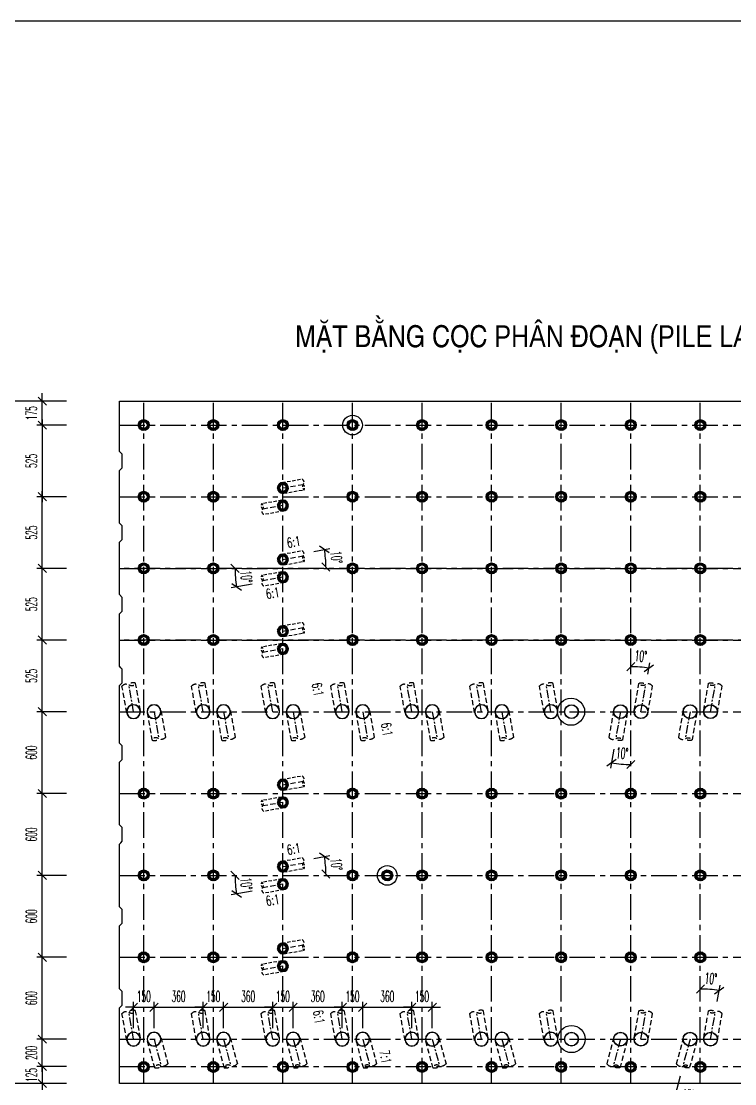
# Model space of a CAD drawing. Extents: x -687 to 941179, y -259 to 135874.
# Drawn here: x 860716 to 865947, y 112259 to 120046 of the extents above; entities that cross this region are included whole.
import ezdxf
from ezdxf.enums import TextEntityAlignment as Align

# ---------------------------------------------------------------- set-up
doc = ezdxf.new("R2010")
doc.units = 0
doc.header["$MEASUREMENT"] = 0
doc.header["$PDMODE"] = 3
doc.linetypes.add('CENTER', pattern=[2, 1.25, -0.25, 0.25, -0.25])
doc.linetypes.add('HIDDEN', pattern=[0.375, 0.25, -0.125])
doc.layers.get('0').update_dxf_attribs({"color": 6, "linetype": 'CONTINUOUS'})
doc.layers.get('DEFPOINTS').update_dxf_attribs({"linetype": 'CONTINUOUS'})
for name, color, linetype in [('Coc', 6, 'CONTINUOUS'), ('Hatch', 8, 'CONTINUOUS'), ('Khung', 1, 'CONTINUOUS'), ('Kich thuoc', 2, 'CONTINUOUS'), ('Net vang', 2, 'CONTINUOUS'), ('Text', 4, 'CONTINUOUS'), ('Tim', 8, 'CENTER')]:
    doc.layers.add(name, color=color, linetype=linetype)
doc.styles.add('Hung', font='Vharialn.ttf')
doc.styles.add('Kichthuoc', font='romans.shx', dxfattribs={"width": 0.5})
doc.styles.get("Standard").update_dxf_attribs({"font": 'vnsimpleh.shx', "width": 0.65})
doc.dimstyles.new('Dim 400', dxfattribs={"dimscale": 400, "dimtxt": 0.2, "dimasz": 0.15, "dimexe": 0.1, "dimexo": 0.2, "dimgap": 0.1, "dimtad": 1, "dimdec": 0, "dimlfac": -1, "dimzin": 0, "dimdsep": 46, "dimtxsty": 'Kichthuoc', "dimblk": 'OBLIQUE', "dimcen": 0.1, "dimdle": 0.1, "dimclrd": 2, "dimclre": 2, "dimclrt": 4, "dimadec": 0, "dimazin": 0, "dimtfac": 1, "dimtdec": 0, "dimtix": 1, "dimtmove": 2, "dimatfit": 3, "dimfxl": 1, "dimtolj": 1, "dimtzin": 0, "dimarcsym": 0})

# ---------------------------------------------------------------- blocks, each defined once
blk = doc.blocks.new('Coc ong D800')
at = {"layer": 'Hatch'}
h = blk.add_hatch(dxfattribs=at)
h.set_pattern_fill('ANSI31', color=256, scale=50, style=0)
h.set_pattern_definition([(45, (-821332.725, -122845.077), (-4.419417382, 4.419417382), [])])
h.paths.add_polyline_path([(-40, 0, 1), (40, 0, 1)])
h.paths.add_polyline_path([(25, 0, -1), (-25, 0, -1)], flags=16)
at = {"layer": 'Coc'}
blk.add_circle((0, 0), 40, dxfattribs=at)
at = {"layer": 'Net vang'}
blk.add_circle((0, 0), 25, dxfattribs=at)
blk = doc.blocks.new('_Oblique')
at = {"color": 0, "linetype": 'ByBlock', "lineweight": -2}
blk.add_line((-0.5, -0.5), (0.5, 0.5), dxfattribs=at)
blk = doc.blocks.new('*D312')
at = {"layer": 'DEFPOINTS', "color": 0}
for p in [(860870.7, 112586.1), (861129.1, 112586.1), (861129.1, 112386.1)]:
    blk.add_point(p, dxfattribs=at)
at = {"layer": 'Kich thuoc', "color": 2, "lineweight": -2}
for p, q in [((860870.7, 112346.1), (860870.7, 112626.1)), ((861049.1, 112586.1), (860830.7, 112586.1)), ((861049.1, 112386.1), (860830.7, 112386.1))]:
    blk.add_line(p, q, dxfattribs=at)
at = {"layer": 'Kich thuoc', "color": 2, "lineweight": -2, "xscale": 60, "yscale": 60, "zscale": 60}
for p, rotation in [((860870.7, 112586.1), 90), ((860870.7, 112386.1), 270)]:
    blk.add_blockref('_Oblique', p, dxfattribs=dict(at, rotation=rotation))
at = {"layer": 'Kich thuoc', "color": 4, "insert": (860790.7, 112486.1), "char_height": 80, "attachment_point": 5, "rotation": 90, "style": 'Kichthuoc'}
blk.add_mtext('\\A1;200', dxfattribs=at)
blk = doc.blocks.new('*D313')
at = {"layer": 'DEFPOINTS', "color": 0}
for p in [(860870.7, 113186.1), (861129.1, 113186.1), (861129.1, 112586.1)]:
    blk.add_point(p, dxfattribs=at)
at = {"layer": 'Kich thuoc', "color": 2, "lineweight": -2}
for p, q in [((860870.7, 112546.1), (860870.7, 113226.1)), ((861049.1, 113186.1), (860830.7, 113186.1)), ((861049.1, 112586.1), (860830.7, 112586.1))]:
    blk.add_line(p, q, dxfattribs=at)
at = {"layer": 'Kich thuoc', "color": 2, "lineweight": -2, "xscale": 60, "yscale": 60, "zscale": 60}
for p, rotation in [((860870.7, 113186.1), 90), ((860870.7, 112586.1), 270)]:
    blk.add_blockref('_Oblique', p, dxfattribs=dict(at, rotation=rotation))
at = {"layer": 'Kich thuoc', "color": 4, "insert": (860790.7, 112886.1), "char_height": 80, "attachment_point": 5, "rotation": 90, "style": 'Kichthuoc'}
blk.add_mtext('\\A1;600', dxfattribs=at)
blk = doc.blocks.new('*D314')
at = {"layer": 'DEFPOINTS', "color": 0}
for p in [(860870.7, 113786.1), (861129.1, 113786.1), (861129.1, 113186.1)]:
    blk.add_point(p, dxfattribs=at)
at = {"layer": 'Kich thuoc', "color": 2, "lineweight": -2}
for p, q in [((861049.1, 113786.1), (860830.7, 113786.1)), ((860870.7, 113146.1), (860870.7, 113826.1)), ((861049.1, 113186.1), (860830.7, 113186.1))]:
    blk.add_line(p, q, dxfattribs=at)
at = {"layer": 'Kich thuoc', "color": 2, "lineweight": -2, "xscale": 60, "yscale": 60, "zscale": 60}
for p, rotation in [((860870.7, 113786.1), 90), ((860870.7, 113186.1), 270)]:
    blk.add_blockref('_Oblique', p, dxfattribs=dict(at, rotation=rotation))
at = {"layer": 'Kich thuoc', "color": 4, "insert": (860790.7, 113486.1), "char_height": 80, "attachment_point": 5, "rotation": 90, "style": 'Kichthuoc'}
blk.add_mtext('\\A1;600', dxfattribs=at)
blk = doc.blocks.new('*D315')
at = {"layer": 'DEFPOINTS', "color": 0}
for p in [(860870.7, 114386.1), (861129.1, 114386.1), (861129.1, 113786.1)]:
    blk.add_point(p, dxfattribs=at)
at = {"layer": 'Kich thuoc', "color": 2, "lineweight": -2}
for p, q in [((861049.1, 114386.1), (860830.7, 114386.1)), ((860870.7, 113746.1), (860870.7, 114426.1)), ((861049.1, 113786.1), (860830.7, 113786.1))]:
    blk.add_line(p, q, dxfattribs=at)
at = {"layer": 'Kich thuoc', "color": 2, "lineweight": -2, "xscale": 60, "yscale": 60, "zscale": 60}
for p, rotation in [((860870.7, 114386.1), 90), ((860870.7, 113786.1), 270)]:
    blk.add_blockref('_Oblique', p, dxfattribs=dict(at, rotation=rotation))
at = {"layer": 'Kich thuoc', "color": 4, "insert": (860790.7, 114086.1), "char_height": 80, "attachment_point": 5, "rotation": 90, "style": 'Kichthuoc'}
blk.add_mtext('\\A1;600', dxfattribs=at)
blk = doc.blocks.new('*D316')
at = {"layer": 'DEFPOINTS', "color": 0}
for p in [(860870.7, 114986.1), (861129.1, 114986.1), (861129.1, 114386.1)]:
    blk.add_point(p, dxfattribs=at)
at = {"layer": 'Kich thuoc', "color": 2, "lineweight": -2}
for p, q in [((860870.7, 114346.1), (860870.7, 115026.1)), ((861049.1, 114986.1), (860830.7, 114986.1)), ((861049.1, 114386.1), (860830.7, 114386.1))]:
    blk.add_line(p, q, dxfattribs=at)
at = {"layer": 'Kich thuoc', "color": 2, "lineweight": -2, "xscale": 60, "yscale": 60, "zscale": 60}
for p, rotation in [((860870.7, 114986.1), 90), ((860870.7, 114386.1), 270)]:
    blk.add_blockref('_Oblique', p, dxfattribs=dict(at, rotation=rotation))
at = {"layer": 'Kich thuoc', "color": 4, "insert": (860790.7, 114686.1), "char_height": 80, "attachment_point": 5, "rotation": 90, "style": 'Kichthuoc'}
blk.add_mtext('\\A1;600', dxfattribs=at)
blk = doc.blocks.new('*D317')
at = {"layer": 'DEFPOINTS', "color": 0}
for p in [(860870.7, 115511.1), (861129.1, 115511.1), (861129.1, 114986.1)]:
    blk.add_point(p, dxfattribs=at)
at = {"layer": 'Kich thuoc', "color": 2, "lineweight": -2}
for p, q in [((860870.7, 114946.1), (860870.7, 115551.1)), ((861049.1, 115511.1), (860830.7, 115511.1)), ((861049.1, 114986.1), (860830.7, 114986.1))]:
    blk.add_line(p, q, dxfattribs=at)
at = {"layer": 'Kich thuoc', "color": 2, "lineweight": -2, "xscale": 60, "yscale": 60, "zscale": 60}
for p, rotation in [((860870.7, 115511.1), 90), ((860870.7, 114986.1), 270)]:
    blk.add_blockref('_Oblique', p, dxfattribs=dict(at, rotation=rotation))
at = {"layer": 'Kich thuoc', "color": 4, "insert": (860790.7, 115248.6), "char_height": 80, "attachment_point": 5, "rotation": 90, "style": 'Kichthuoc'}
blk.add_mtext('\\A1;525', dxfattribs=at)
blk = doc.blocks.new('*D318')
at = {"layer": 'DEFPOINTS', "color": 0}
for p in [(860870.7, 116036.1), (861129.1, 116036.1), (861129.1, 115511.1)]:
    blk.add_point(p, dxfattribs=at)
at = {"layer": 'Kich thuoc', "color": 2, "lineweight": -2}
for p, q in [((861049.1, 116036.1), (860830.7, 116036.1)), ((860870.7, 115471.1), (860870.7, 116076.1)), ((861049.1, 115511.1), (860830.7, 115511.1))]:
    blk.add_line(p, q, dxfattribs=at)
at = {"layer": 'Kich thuoc', "color": 2, "lineweight": -2, "xscale": 60, "yscale": 60, "zscale": 60}
for p, rotation in [((860870.7, 116036.1), 90), ((860870.7, 115511.1), 270)]:
    blk.add_blockref('_Oblique', p, dxfattribs=dict(at, rotation=rotation))
at = {"layer": 'Kich thuoc', "color": 4, "insert": (860790.7, 115773.6), "char_height": 80, "attachment_point": 5, "rotation": 90, "style": 'Kichthuoc'}
blk.add_mtext('\\A1;525', dxfattribs=at)
blk = doc.blocks.new('*D319')
at = {"layer": 'DEFPOINTS', "color": 0}
for p in [(860870.7, 116561.1), (861129.1, 116561.1), (861129.1, 116036.1)]:
    blk.add_point(p, dxfattribs=at)
at = {"layer": 'Kich thuoc', "color": 2, "lineweight": -2}
for p, q in [((860870.7, 115996.1), (860870.7, 116601.1)), ((861049.1, 116561.1), (860830.7, 116561.1)), ((861049.1, 116036.1), (860830.7, 116036.1))]:
    blk.add_line(p, q, dxfattribs=at)
at = {"layer": 'Kich thuoc', "color": 2, "lineweight": -2, "xscale": 60, "yscale": 60, "zscale": 60}
for p, rotation in [((860870.7, 116561.1), 90), ((860870.7, 116036.1), 270)]:
    blk.add_blockref('_Oblique', p, dxfattribs=dict(at, rotation=rotation))
at = {"layer": 'Kich thuoc', "color": 4, "insert": (860790.7, 116298.6), "char_height": 80, "attachment_point": 5, "rotation": 90, "style": 'Kichthuoc'}
blk.add_mtext('\\A1;525', dxfattribs=at)
blk = doc.blocks.new('*D320')
at = {"layer": 'DEFPOINTS', "color": 0}
for p in [(860870.7, 117261.1), (861129.1, 117261.1), (861129.1, 117086.1)]:
    blk.add_point(p, dxfattribs=at)
at = {"layer": 'Kich thuoc', "color": 2, "lineweight": -2}
for p, q in [((860870.7, 117261.1), (860870.7, 117321.1)), ((861049.1, 117261.1), (860830.7, 117261.1)), ((860870.7, 117086.1), (860870.7, 117261.1)), ((861049.1, 117086.1), (860830.7, 117086.1)), ((860870.7, 117086.1), (860870.7, 117026.1))]:
    blk.add_line(p, q, dxfattribs=at)
at = {"layer": 'Kich thuoc', "color": 2, "lineweight": -2, "xscale": 60, "yscale": 60, "zscale": 60}
for p, rotation in [((860870.7, 117261.1), 270), ((860870.7, 117086.1), 90)]:
    blk.add_blockref('_Oblique', p, dxfattribs=dict(at, rotation=rotation))
at = {"layer": 'Kich thuoc', "color": 4, "insert": (860790.7, 117173.6), "char_height": 80, "attachment_point": 5, "rotation": 90, "style": 'Kichthuoc'}
blk.add_mtext('\\A1;175', dxfattribs=at)
blk = doc.blocks.new('*D321')
at = {"layer": 'DEFPOINTS', "color": 0}
for p in [(860620.7, 117261.1), (861129.1, 117261.1), (861129.1, 112261.1)]:
    blk.add_point(p, dxfattribs=at)
at = {"layer": 'Kich thuoc', "color": 2, "lineweight": -2}
for p, q in [((860620.7, 112221.1), (860620.7, 117301.1)), ((861049.1, 117261.1), (860580.7, 117261.1)), ((861049.1, 112261.1), (860580.7, 112261.1))]:
    blk.add_line(p, q, dxfattribs=at)
at = {"layer": 'Kich thuoc', "color": 2, "lineweight": -2, "xscale": 60, "yscale": 60, "zscale": 60}
for p, rotation in [((860620.7, 117261.1), 90), ((860620.7, 112261.1), 270)]:
    blk.add_blockref('_Oblique', p, dxfattribs=dict(at, rotation=rotation))
at = {"layer": 'Kich thuoc', "color": 4, "insert": (860540.7, 114761.1), "char_height": 80, "attachment_point": 5, "rotation": 90, "style": 'Kichthuoc'}
blk.add_mtext('\\A1;5000', dxfattribs=at)
blk = doc.blocks.new('*D322')
at = {"layer": 'DEFPOINTS', "color": 0}
for p in [(861129.1, 117086.1), (860870.7, 116561.1), (861129.1, 116561.1)]:
    blk.add_point(p, dxfattribs=at)
at = {"layer": 'Kich thuoc', "color": 2, "lineweight": -2}
for p, q in [((860870.7, 117126.1), (860870.7, 116521.1)), ((861049.1, 117086.1), (860830.7, 117086.1)), ((861049.1, 116561.1), (860830.7, 116561.1))]:
    blk.add_line(p, q, dxfattribs=at)
at = {"layer": 'Kich thuoc', "color": 2, "lineweight": -2, "xscale": 60, "yscale": 60, "zscale": 60}
for p, rotation in [((860870.7, 117086.1), 90), ((860870.7, 116561.1), 270)]:
    blk.add_blockref('_Oblique', p, dxfattribs=dict(at, rotation=rotation))
at = {"layer": 'Kich thuoc', "color": 4, "insert": (860790.7, 116823.6), "char_height": 80, "attachment_point": 5, "rotation": 90, "style": 'Kichthuoc'}
blk.add_mtext('\\A1;525', dxfattribs=at)
blk = doc.blocks.new('*D323')
at = {"layer": 'DEFPOINTS', "color": 0}
for p in [(861129.1, 112386.1), (860870.7, 112261.1), (861129.1, 112261.1)]:
    blk.add_point(p, dxfattribs=at)
at = {"layer": 'Kich thuoc', "color": 2, "lineweight": -2}
for p, q in [((860870.7, 112386.1), (860870.7, 112446.1)), ((861049.1, 112386.1), (860830.7, 112386.1)), ((860870.7, 112386.1), (860870.7, 112261.1)), ((861049.1, 112261.1), (860830.7, 112261.1)), ((860870.7, 112261.1), (860870.7, 112201.1))]:
    blk.add_line(p, q, dxfattribs=at)
at = {"layer": 'Kich thuoc', "color": 2, "lineweight": -2, "xscale": 60, "yscale": 60, "zscale": 60}
for p, rotation in [((860870.7, 112386.1), 270), ((860870.7, 112261.1), 90)]:
    blk.add_blockref('_Oblique', p, dxfattribs=dict(at, rotation=rotation))
at = {"layer": 'Kich thuoc', "color": 4, "insert": (860790.7, 112323.6), "char_height": 80, "attachment_point": 5, "rotation": 90, "style": 'Kichthuoc'}
blk.add_mtext('\\A1;125', dxfattribs=at)
blk = doc.blocks.new('Coc thep D1000 xien')
at = {"layer": 'Coc', "color": 181, "linetype": 'HIDDEN', "ltscale": 150}
for p, q in [((-50, 8.8), (-84.8, -188.1)), ((50, -8.8), (15.3, -205.8))]:
    blk.add_line(p, q, dxfattribs=at)
at = {"layer": 'Coc'}
blk.add_circle((0, 0), 50.8, dxfattribs=at)
at = {"layer": 'Coc', "color": 7}
blk.add_circle((0, 0), 49.2, dxfattribs=at)
at = {"layer": 'Coc', "color": 181, "linetype": 'HIDDEN', "ltscale": 150}
blk.add_open_spline([(-84.8, -188.1), (-77.3, -194.7), (-62.4, -207.7), (-33.2, -197.3), (-10.4, -185.6), (29.2, -208.2), (-15.5, -216), (-27.9, -203.4), (-34.2, -197)], degree=3, knots=[0, 0, 0, 0, 27.628937, 55.257873, 82.88681, 109.579338, 136.271866, 163.900803, 163.900803, 163.900803, 163.900803], dxfattribs=at)
at = {"layer": 'Tim', "ltscale": 50}
blk.add_line((0, 0), (-34.7, -197), dxfattribs=at)
blk = doc.blocks.new('*D363')
at = {"layer": 'DEFPOINTS', "color": 0}
for p in [(861689.6, 112819.5), (861539.6, 112586.1), (861689.6, 112586.1)]:
    blk.add_point(p, dxfattribs=at)
at = {"layer": 'Kich thuoc', "color": 2, "lineweight": -2}
for p, q in [((861539.6, 112666.1), (861539.6, 112859.5)), ((861689.6, 112666.1), (861689.6, 112859.5)), ((861539.6, 112819.5), (861479.6, 112819.5)), ((861539.6, 112819.5), (861689.6, 112819.5)), ((861689.6, 112819.5), (861749.6, 112819.5))]:
    blk.add_line(p, q, dxfattribs=at)
at = {"layer": 'Kich thuoc', "color": 2, "lineweight": -2, "xscale": 60, "yscale": 60, "zscale": 60}
blk.add_blockref('_Oblique', (861539.6, 112819.5), dxfattribs=at)
at = {"layer": 'Kich thuoc', "color": 2, "lineweight": -2, "xscale": 60, "yscale": 60, "zscale": 60, "rotation": 180}
blk.add_blockref('_Oblique', (861689.6, 112819.5), dxfattribs=at)
at = {"layer": 'Kich thuoc', "color": 4, "insert": (861614.6, 112899.5), "char_height": 80, "attachment_point": 5, "style": 'Kichthuoc'}
blk.add_mtext('\\A1;150', dxfattribs=at)
blk = doc.blocks.new('*D364')
at = {"layer": 'DEFPOINTS', "color": 0}
for p in [(862049.6, 112819.5), (861689.6, 112586.1), (862049.6, 112586.1)]:
    blk.add_point(p, dxfattribs=at)
at = {"layer": 'Kich thuoc', "color": 2, "lineweight": -2}
for p, q in [((861689.6, 112666.1), (861689.6, 112859.5)), ((862049.6, 112666.1), (862049.6, 112859.5)), ((861649.6, 112819.5), (862089.6, 112819.5))]:
    blk.add_line(p, q, dxfattribs=at)
at = {"layer": 'Kich thuoc', "color": 2, "lineweight": -2, "xscale": 60, "yscale": 60, "zscale": 60, "rotation": 180}
blk.add_blockref('_Oblique', (861689.6, 112819.5), dxfattribs=at)
at = {"layer": 'Kich thuoc', "color": 2, "lineweight": -2, "xscale": 60, "yscale": 60, "zscale": 60}
blk.add_blockref('_Oblique', (862049.6, 112819.5), dxfattribs=at)
at = {"layer": 'Kich thuoc', "color": 4, "insert": (861869.6, 112899.5), "char_height": 80, "attachment_point": 5, "style": 'Kichthuoc'}
blk.add_mtext('\\A1;360', dxfattribs=at)
blk = doc.blocks.new('*D365')
at = {"layer": 'DEFPOINTS', "color": 0}
for p in [(862199.6, 112819.5), (862049.6, 112586.1), (862199.6, 112586.1)]:
    blk.add_point(p, dxfattribs=at)
at = {"layer": 'Kich thuoc', "color": 2, "lineweight": -2}
for p, q in [((862049.6, 112666.1), (862049.6, 112859.5)), ((862199.6, 112666.1), (862199.6, 112859.5)), ((862049.6, 112819.5), (861989.6, 112819.5)), ((862049.6, 112819.5), (862199.6, 112819.5)), ((862199.6, 112819.5), (862259.6, 112819.5))]:
    blk.add_line(p, q, dxfattribs=at)
at = {"layer": 'Kich thuoc', "color": 2, "lineweight": -2, "xscale": 60, "yscale": 60, "zscale": 60}
blk.add_blockref('_Oblique', (862049.6, 112819.5), dxfattribs=at)
at = {"layer": 'Kich thuoc', "color": 2, "lineweight": -2, "xscale": 60, "yscale": 60, "zscale": 60, "rotation": 180}
blk.add_blockref('_Oblique', (862199.6, 112819.5), dxfattribs=at)
at = {"layer": 'Kich thuoc', "color": 4, "insert": (862124.6, 112899.5), "char_height": 80, "attachment_point": 5, "style": 'Kichthuoc'}
blk.add_mtext('\\A1;150', dxfattribs=at)
blk = doc.blocks.new('*D366')
at = {"layer": 'DEFPOINTS', "color": 0}
for p in [(862559.6, 112819.5), (862199.6, 112586.1), (862559.6, 112586.1)]:
    blk.add_point(p, dxfattribs=at)
at = {"layer": 'Kich thuoc', "color": 2, "lineweight": -2}
for p, q in [((862199.6, 112666.1), (862199.6, 112859.5)), ((862559.6, 112666.1), (862559.6, 112859.5)), ((862159.6, 112819.5), (862599.6, 112819.5))]:
    blk.add_line(p, q, dxfattribs=at)
at = {"layer": 'Kich thuoc', "color": 2, "lineweight": -2, "xscale": 60, "yscale": 60, "zscale": 60, "rotation": 180}
blk.add_blockref('_Oblique', (862199.6, 112819.5), dxfattribs=at)
at = {"layer": 'Kich thuoc', "color": 2, "lineweight": -2, "xscale": 60, "yscale": 60, "zscale": 60}
blk.add_blockref('_Oblique', (862559.6, 112819.5), dxfattribs=at)
at = {"layer": 'Kich thuoc', "color": 4, "insert": (862379.6, 112899.5), "char_height": 80, "attachment_point": 5, "style": 'Kichthuoc'}
blk.add_mtext('\\A1;360', dxfattribs=at)
blk = doc.blocks.new('*D367')
at = {"layer": 'DEFPOINTS', "color": 0}
for p in [(862709.6, 112819.5), (862559.6, 112586.1), (862709.6, 112586.1)]:
    blk.add_point(p, dxfattribs=at)
at = {"layer": 'Kich thuoc', "color": 2, "lineweight": -2}
for p, q in [((862559.6, 112666.1), (862559.6, 112859.5)), ((862709.6, 112666.1), (862709.6, 112859.5)), ((862559.6, 112819.5), (862499.6, 112819.5)), ((862559.6, 112819.5), (862709.6, 112819.5)), ((862709.6, 112819.5), (862769.6, 112819.5))]:
    blk.add_line(p, q, dxfattribs=at)
at = {"layer": 'Kich thuoc', "color": 2, "lineweight": -2, "xscale": 60, "yscale": 60, "zscale": 60}
blk.add_blockref('_Oblique', (862559.6, 112819.5), dxfattribs=at)
at = {"layer": 'Kich thuoc', "color": 2, "lineweight": -2, "xscale": 60, "yscale": 60, "zscale": 60, "rotation": 180}
blk.add_blockref('_Oblique', (862709.6, 112819.5), dxfattribs=at)
at = {"layer": 'Kich thuoc', "color": 4, "insert": (862634.6, 112899.5), "char_height": 80, "attachment_point": 5, "style": 'Kichthuoc'}
blk.add_mtext('\\A1;150', dxfattribs=at)
blk = doc.blocks.new('*D368')
at = {"layer": 'DEFPOINTS', "color": 0}
for p in [(863069.6, 112819.5), (862709.6, 112586.1), (863069.6, 112586.1)]:
    blk.add_point(p, dxfattribs=at)
at = {"layer": 'Kich thuoc', "color": 2, "lineweight": -2}
for p, q in [((862709.6, 112666.1), (862709.6, 112859.5)), ((863069.6, 112666.1), (863069.6, 112859.5)), ((862669.6, 112819.5), (863109.6, 112819.5))]:
    blk.add_line(p, q, dxfattribs=at)
at = {"layer": 'Kich thuoc', "color": 2, "lineweight": -2, "xscale": 60, "yscale": 60, "zscale": 60, "rotation": 180}
blk.add_blockref('_Oblique', (862709.6, 112819.5), dxfattribs=at)
at = {"layer": 'Kich thuoc', "color": 2, "lineweight": -2, "xscale": 60, "yscale": 60, "zscale": 60}
blk.add_blockref('_Oblique', (863069.6, 112819.5), dxfattribs=at)
at = {"layer": 'Kich thuoc', "color": 4, "insert": (862889.6, 112899.5), "char_height": 80, "attachment_point": 5, "style": 'Kichthuoc'}
blk.add_mtext('\\A1;360', dxfattribs=at)
blk = doc.blocks.new('*D369')
at = {"layer": 'DEFPOINTS', "color": 0}
for p in [(863219.6, 112819.5), (863069.6, 112586.1), (863219.6, 112586.1)]:
    blk.add_point(p, dxfattribs=at)
at = {"layer": 'Kich thuoc', "color": 2, "lineweight": -2}
for p, q in [((863069.6, 112666.1), (863069.6, 112859.5)), ((863219.6, 112666.1), (863219.6, 112859.5)), ((863069.6, 112819.5), (863009.6, 112819.5)), ((863069.6, 112819.5), (863219.6, 112819.5)), ((863219.6, 112819.5), (863279.6, 112819.5))]:
    blk.add_line(p, q, dxfattribs=at)
at = {"layer": 'Kich thuoc', "color": 2, "lineweight": -2, "xscale": 60, "yscale": 60, "zscale": 60}
blk.add_blockref('_Oblique', (863069.6, 112819.5), dxfattribs=at)
at = {"layer": 'Kich thuoc', "color": 2, "lineweight": -2, "xscale": 60, "yscale": 60, "zscale": 60, "rotation": 180}
blk.add_blockref('_Oblique', (863219.6, 112819.5), dxfattribs=at)
at = {"layer": 'Kich thuoc', "color": 4, "insert": (863144.6, 112899.5), "char_height": 80, "attachment_point": 5, "style": 'Kichthuoc'}
blk.add_mtext('\\A1;150', dxfattribs=at)
blk = doc.blocks.new('*D370')
at = {"layer": 'DEFPOINTS', "color": 0}
for p in [(863579.6, 112819.5), (863219.6, 112586.1), (863579.6, 112586.1)]:
    blk.add_point(p, dxfattribs=at)
at = {"layer": 'Kich thuoc', "color": 2, "lineweight": -2}
for p, q in [((863219.6, 112666.1), (863219.6, 112859.5)), ((863579.6, 112666.1), (863579.6, 112859.5)), ((863179.6, 112819.5), (863619.6, 112819.5))]:
    blk.add_line(p, q, dxfattribs=at)
at = {"layer": 'Kich thuoc', "color": 2, "lineweight": -2, "xscale": 60, "yscale": 60, "zscale": 60, "rotation": 180}
blk.add_blockref('_Oblique', (863219.6, 112819.5), dxfattribs=at)
at = {"layer": 'Kich thuoc', "color": 2, "lineweight": -2, "xscale": 60, "yscale": 60, "zscale": 60}
blk.add_blockref('_Oblique', (863579.6, 112819.5), dxfattribs=at)
at = {"layer": 'Kich thuoc', "color": 4, "insert": (863399.6, 112899.5), "char_height": 80, "attachment_point": 5, "style": 'Kichthuoc'}
blk.add_mtext('\\A1;360', dxfattribs=at)
blk = doc.blocks.new('*D371')
at = {"layer": 'DEFPOINTS', "color": 0}
for p in [(863729.6, 112819.5), (863579.6, 112586.1), (863729.6, 112586.1)]:
    blk.add_point(p, dxfattribs=at)
at = {"layer": 'Kich thuoc', "color": 2, "lineweight": -2}
for p, q in [((863579.6, 112666.1), (863579.6, 112859.5)), ((863729.6, 112666.1), (863729.6, 112859.5)), ((863579.6, 112819.5), (863519.6, 112819.5)), ((863579.6, 112819.5), (863729.6, 112819.5)), ((863729.6, 112819.5), (863789.6, 112819.5))]:
    blk.add_line(p, q, dxfattribs=at)
at = {"layer": 'Kich thuoc', "color": 2, "lineweight": -2, "xscale": 60, "yscale": 60, "zscale": 60}
blk.add_blockref('_Oblique', (863579.6, 112819.5), dxfattribs=at)
at = {"layer": 'Kich thuoc', "color": 2, "lineweight": -2, "xscale": 60, "yscale": 60, "zscale": 60, "rotation": 180}
blk.add_blockref('_Oblique', (863729.6, 112819.5), dxfattribs=at)
at = {"layer": 'Kich thuoc', "color": 4, "insert": (863654.6, 112899.5), "char_height": 80, "attachment_point": 5, "style": 'Kichthuoc'}
blk.add_mtext('\\A1;150', dxfattribs=at)
blk = doc.blocks.new('*D624')
at = {"layer": 'DEFPOINTS', "color": 0}
for p in [(865185.6, 117261.1), (865110.1, 114986.1), (865075.4, 114789.2), (865090.9, 114604), (865185.6, 112261.1)]:
    blk.add_point(p, dxfattribs=at)
at = {"layer": 'Text', "color": 2, "lineweight": -2}
blk.add_line((865061.5, 114710.4), (865037, 114571.5), dxfattribs=at)
blk.add_arc((865185.6, 115414.3), 815.8, 260, 270, dxfattribs=at)
at = {"layer": 'Text', "color": 2, "lineweight": -2, "xscale": 60, "yscale": 60, "zscale": 60}
for p, rotation in [((865043.9, 114610.9), 169.9999999999975), ((865185.6, 114598.5), 1.6787e-12)]:
    blk.add_blockref('_Oblique', p, dxfattribs=dict(at, rotation=rotation))
at = {"layer": 'Text', "color": 4, "insert": (865121.5, 114681.3), "char_height": 80, "attachment_point": 5, "rotation": 355, "style": 'Kichthuoc'}
blk.add_mtext('\\A1;10°', dxfattribs=at)
blk = doc.blocks.new('*D625')
at = {"layer": 'DEFPOINTS', "color": 0}
for p in [(865185.6, 117261.1), (865273.3, 115310.8), (865295.3, 115183.1), (865260.6, 114986.1), (865185.6, 112261.1)]:
    blk.add_point(p, dxfattribs=at)
at = {"layer": 'Text', "color": 2, "lineweight": -2}
blk.add_line((865309.2, 115261.9), (865323.7, 115343.8), dxfattribs=at)
blk.add_arc((865185.6, 114560.8), 755.1, 80, 90, dxfattribs=at)
at = {"layer": 'Text', "color": 2, "lineweight": -2, "xscale": 60, "yscale": 60, "zscale": 60}
for p, rotation in [((865185.6, 115315.9), 180.0000000000005), ((865316.7, 115304.4), 349.9999999999981)]:
    blk.add_blockref('_Oblique', p, dxfattribs=dict(at, rotation=rotation))
at = {"layer": 'Text', "color": 4, "insert": (865258.4, 115392.7), "char_height": 80, "attachment_point": 5, "rotation": 355, "style": 'Kichthuoc'}
blk.add_mtext('\\A1;10°', dxfattribs=at)
blk = doc.blocks.new('*D626')
at = {"layer": 'DEFPOINTS', "color": 0}
for p in [(865695.6, 117261.1), (865787.6, 112948.4), (865805.3, 112783.1), (865770.6, 112586.1), (865695.6, 112261.1)]:
    blk.add_point(p, dxfattribs=at)
at = {"layer": 'Text', "color": 2, "lineweight": -2}
blk.add_line((865819.2, 112861.9), (865840.2, 112981.1), dxfattribs=at)
blk.add_arc((865695.6, 112160.8), 792.9, 80, 90, dxfattribs=at)
at = {"layer": 'Text', "color": 2, "lineweight": -2, "xscale": 60, "yscale": 60, "zscale": 60}
for p, rotation in [((865695.6, 112953.7), 180.0000000000013), ((865833.3, 112941.7), 349.9999999999984)]:
    blk.add_blockref('_Oblique', p, dxfattribs=dict(at, rotation=rotation))
at = {"layer": 'Text', "color": 4, "insert": (865771.7, 113030.4), "char_height": 80, "attachment_point": 5, "rotation": 355, "style": 'Kichthuoc'}
blk.add_mtext('\\A1;10°', dxfattribs=at)
blk = doc.blocks.new('*D627')
at = {"layer": 'DEFPOINTS', "color": 0}
for p in [(865695.6, 117261.1), (865620.1, 112586.1), (865568.3, 112392.9), (865695.6, 112261.1), (865560.8, 112103.6)]:
    blk.add_point(p, dxfattribs=at)
at = {"layer": 'Text', "color": 2, "lineweight": -2}
for p, q in [((865547.6, 112315.7), (865484.4, 112079.7)), ((865695.6, 112181.1), (865695.6, 112051.8))]:
    blk.add_line(p, q, dxfattribs=at)
blk.add_arc((865695.6, 112867.9), 776, 255, 270, dxfattribs=at)
at = {"layer": 'Text', "color": 2, "lineweight": -2, "xscale": 60, "yscale": 60, "zscale": 60, "rotation": 165.0000000001594}
blk.add_blockref('_Oblique', (865494.7, 112118.3), dxfattribs=at)
at = {"layer": 'Text', "color": 2, "lineweight": -2, "xscale": 60, "yscale": 60, "zscale": 60}
blk.add_blockref('_Oblique', (865695.6, 112091.8), dxfattribs=at)
at = {"layer": 'Text', "color": 4, "insert": (865604.7, 112177.8), "char_height": 80, "attachment_point": 5, "rotation": 352.5, "style": 'Kichthuoc'}
blk.add_mtext('\\A1;15°', dxfattribs=at)
blk = doc.blocks.new('*D700')
at = {"layer": 'DEFPOINTS', "color": 0}
for p in [(856336.6, 116036.1), (863834.6, 116036.1), (862284.9, 115991), (862634.6, 115961.1), (862486.9, 115935.1)]:
    blk.add_point(p, dxfattribs=at)
at = {"layer": 'Kich thuoc', "color": 2, "lineweight": -2}
blk.add_line((862408.1, 115921.2), (862256, 115894.4), dxfattribs=at)
blk.add_arc((863059.9, 116036.1), 776.4, 180, 190, dxfattribs=at)
at = {"layer": 'Kich thuoc', "color": 2, "lineweight": -2, "xscale": 60, "yscale": 60, "zscale": 60}
for p, rotation in [((862283.6, 116036.1), 90.00000000000006), ((862295.4, 115901.3), 279.9999999989629)]:
    blk.add_blockref('_Oblique', p, dxfattribs=dict(at, rotation=rotation))
at = {"layer": 'Kich thuoc', "color": 4, "insert": (862366.2, 115975.4), "char_height": 80, "attachment_point": 5, "rotation": 275, "style": 'Kichthuoc'}
blk.add_mtext('\\A1;10°', dxfattribs=at)
blk = doc.blocks.new('*D701')
at = {"layer": 'DEFPOINTS', "color": 0}
for p in [(862634.6, 116121.1), (862782.3, 116147.2), (856336.6, 116046.1), (862948.4, 116089.2), (863834.6, 116046.1)]:
    blk.add_point(p, dxfattribs=at)
at = {"layer": 'Kich thuoc', "color": 2, "lineweight": -2}
blk.add_line((862861.1, 116161.1), (862977.8, 116181.6), dxfattribs=at)
blk.add_arc((862209.2, 116046.1), 740.4, 0, 10, dxfattribs=at)
at = {"layer": 'Kich thuoc', "color": 2, "lineweight": -2, "xscale": 60, "yscale": 60, "zscale": 60}
for p, rotation in [((862938.4, 116174.7), 99.99999999895849), ((862949.6, 116046.1), 270.0000000000002)]:
    blk.add_blockref('_Oblique', p, dxfattribs=dict(at, rotation=rotation))
at = {"layer": 'Kich thuoc', "color": 4, "insert": (863026.5, 116117.6), "char_height": 80, "attachment_point": 5, "rotation": 275, "style": 'Kichthuoc'}
blk.add_mtext('\\A1;10°', dxfattribs=at)
blk = doc.blocks.new('*D712')
at = {"layer": 'DEFPOINTS', "color": 0}
for p in [(856336.6, 113786.1), (863834.6, 113786.1), (862284.9, 113741), (862486.9, 113685.1), (862634.6, 113711.1)]:
    blk.add_point(p, dxfattribs=at)
at = {"layer": 'Kich thuoc', "color": 2, "lineweight": -2}
blk.add_line((862408.1, 113671.2), (862256, 113644.4), dxfattribs=at)
blk.add_arc((863059.9, 113786.1), 776.4, 180, 190, dxfattribs=at)
at = {"layer": 'Kich thuoc', "color": 2, "lineweight": -2, "xscale": 60, "yscale": 60, "zscale": 60}
for p, rotation in [((862283.6, 113786.1), 89.99999999999991), ((862295.4, 113651.3), 279.9999999989587)]:
    blk.add_blockref('_Oblique', p, dxfattribs=dict(at, rotation=rotation))
at = {"layer": 'Kich thuoc', "color": 4, "insert": (862366.2, 113725.4), "char_height": 80, "attachment_point": 5, "rotation": 275, "style": 'Kichthuoc'}
blk.add_mtext('\\A1;10°', dxfattribs=at)
blk = doc.blocks.new('*D713')
at = {"layer": 'DEFPOINTS', "color": 0}
for p in [(862634.6, 113871.1), (862782.3, 113897.2), (862948.4, 113839.2), (856336.6, 113796.1), (863834.6, 113796.1)]:
    blk.add_point(p, dxfattribs=at)
at = {"layer": 'Kich thuoc', "color": 2, "lineweight": -2}
blk.add_line((862861.1, 113911.1), (862977.8, 113931.6), dxfattribs=at)
blk.add_arc((862209.2, 113796.1), 740.4, 360, 10, dxfattribs=at)
at = {"layer": 'Kich thuoc', "color": 2, "lineweight": -2, "xscale": 60, "yscale": 60, "zscale": 60}
for p, rotation in [((862938.4, 113924.7), 99.99999999896151), ((862949.6, 113796.1), 269.9999999999999)]:
    blk.add_blockref('_Oblique', p, dxfattribs=dict(at, rotation=rotation))
at = {"layer": 'Kich thuoc', "color": 4, "insert": (863026.5, 113867.6), "char_height": 80, "attachment_point": 5, "rotation": 275, "style": 'Kichthuoc'}
blk.add_mtext('\\A1;10°', dxfattribs=at)
blk = doc.blocks.new('Coc ong D800 xien')
at = {"layer": 'Coc', "color": 181, "linetype": 'HIDDEN', "ltscale": 100}
for p, q in [((-40, 0), (-40, -150)), ((40, 0), (40, -150))]:
    blk.add_line(p, q, dxfattribs=at)
blk.add_open_spline([(-40, -150), (-33.3, -154), (-20, -162.1), (1.2, -150), (17.3, -137.9), (51.1, -150), (17.5, -162.1), (6.2, -154.1), (0.4, -150)], degree=3, knots=[0, 0, 0, 0, 21.755068, 43.510137, 65.265205, 86.282944, 107.300682, 129.055751, 129.055751, 129.055751, 129.055751], dxfattribs=at)
at = {"layer": 'Tim', "linetype": 'HIDDEN', "ltscale": 150}
blk.add_line((0, 0), (0, -150), dxfattribs=at)
at = {"layer": 'Coc'}
blk.add_blockref('Coc ong D800', (0, 0), dxfattribs=at)

msp = doc.modelspace()

# ---------------------------------------------------------------- linework, layer by layer
at = {"layer": 'Coc'}
for centre in [(864749.6, 114986.1), (864749.6, 112586.1)]:
    msp.add_circle(centre, 50.8, dxfattribs=at)
at = {"layer": 'Coc', "color": 7}
for centre in [(864749.6, 114986.1), (864749.6, 112586.1)]:
    msp.add_circle(centre, 49.2, dxfattribs=at)
at = {"layer": 'DEFPOINTS'}
msp.add_lwpolyline([(857179.2, 108165.8), (873979.2, 108165.8), (873979.2, 120045.8), (857179.2, 120045.8)], close=True, dxfattribs=at)
at = {"layer": 'Khung'}
msp.add_lwpolyline([(868933.6, 112261.1), (861435.6, 112261.1), (861435.6, 112816.1), (861455.6, 112836.1), (861455.6, 112936.1), (861435.6, 112956.1), (861435.6, 113216.1), (861435.6, 113216.1), (861435.6, 113216.1), (861435.6, 113356.1), (861435.6, 113356.1), (861435.6, 113356.1), (861435.6, 113416.1), (861455.6, 113436.1), (861455.6, 113536.1), (861435.6, 113556.1), (861435.6, 114016.1), (861445.6, 114026.1), (861455.6, 114036.1), (861455.6, 114136.1), (861445.6, 114146.1), (861435.6, 114156.1), (861435.6, 114616.1), (861455.6, 114636.1), (861455.6, 114736.1), (861435.6, 114756.1), (861435.6, 115178.6), (861445.6, 115188.6), (861455.6, 115198.6), (861455.6, 115298.6), (861445.6, 115308.6), (861435.6, 115318.6), (861435.6, 115703.6), (861455.6, 115723.6), (861455.6, 115823.6), (861435.6, 115843.6), (861435.6, 116228.6), (861445.6, 116238.6), (861455.6, 116248.6), (861455.6, 116348.6), (861445.6, 116358.6), (861435.6, 116368.6), (861435.6, 116753.6), (861455.6, 116773.6), (861455.6, 116873.6), (861435.6, 116893.6), (861435.6, 117261.1), (861435.6, 117261.1), (868933.6, 117261.1)], dxfattribs=at)
at = {"layer": 'Net vang'}
for centre, radius in [((863145.1, 117086.1), 71.9), ((864746.8, 114986.1), 99.8), ((863399.6, 113786.1), 71.9), ((864749.9, 112587.2), 99.8)]:
    msp.add_circle(centre, radius, dxfattribs=at)
at = {"layer": 'Tim', "ltscale": 150}
for p, q in [((861614.6, 112261.1), (861614.6, 117261.1)), ((862124.6, 112261.1), (862124.6, 117261.1)), ((862634.6, 112261.1), (862634.6, 117261.1)), ((863144.6, 112261.1), (863144.6, 117261.1)), ((863654.6, 112261.1), (863654.6, 117261.1)), ((864164.6, 112261.1), (864164.6, 117261.1)), ((864674.6, 112261.1), (864674.6, 117261.1)), ((865184.6, 112261.1), (865184.6, 117261.1)), ((865694.6, 112261.1), (865694.6, 117261.1)), ((861434.6, 117086.1), (868933.6, 117086.1)), ((861434.6, 116561.1), (868933.6, 116561.1)), ((868933.6, 116036.1), (861434.6, 116036.1)), ((861434.6, 116036.1), (868933.6, 116036.1)), ((868933.6, 115511.1), (861434.6, 115511.1)), ((861434.6, 115511.1), (868933.6, 115511.1)), ((861434.6, 114986.1), (868933.6, 114986.1)), ((861434.6, 114986.1), (868934.6, 114986.1)), ((861434.6, 114386.1), (868933.6, 114386.1)), ((861434.6, 113786.1), (868933.6, 113786.1)), ((861434.6, 113186.1), (868933.6, 113186.1)), ((861434.6, 112586.1), (868933.6, 112586.1)), ((861434.6, 112386.1), (868934.6, 112386.1))]:
    msp.add_line(p, q, dxfattribs=at)

# ---------------------------------------------------------------- block references
at = {"layer": 'Coc'}
for name, p in [('Coc ong D800', (861614.6, 117086.1)), ('Coc ong D800', (862124.6, 117086.1)), ('Coc ong D800', (862634.6, 117086.1)), ('Coc ong D800', (863144.6, 117086.1)), ('Coc ong D800', (863654.6, 117086.1)), ('Coc ong D800', (864164.6, 117086.1)), ('Coc ong D800', (864674.6, 117086.1)), ('Coc ong D800', (865184.6, 117086.1)), ('Coc ong D800', (865694.6, 117086.1)), ('Coc ong D800', (861614.6, 116561.1)), ('Coc ong D800', (862124.6, 116561.1)), ('Coc ong D800', (863144.6, 116561.1)), ('Coc ong D800', (863654.6, 116561.1)), ('Coc ong D800', (864164.6, 116561.1)), ('Coc ong D800', (864674.6, 116561.1)), ('Coc ong D800', (865184.6, 116561.1)), ('Coc ong D800', (865694.6, 116561.1)), ('Coc ong D800', (861614.6, 116036.1)), ('Coc ong D800', (862124.6, 116036.1)), ('Coc ong D800', (863144.6, 116036.1)), ('Coc ong D800', (863654.6, 116036.1)), ('Coc ong D800', (864164.6, 116036.1)), ('Coc ong D800', (864674.6, 116036.1)), ('Coc ong D800', (865184.6, 116036.1)), ('Coc ong D800', (865694.6, 116036.1)), ('Coc ong D800', (861614.6, 115511.1)), ('Coc ong D800', (862124.6, 115511.1)), ('Coc ong D800', (863144.6, 115511.1)), ('Coc ong D800', (863654.6, 115511.1)), ('Coc ong D800', (864164.6, 115511.1)), ('Coc ong D800', (864674.6, 115511.1)), ('Coc ong D800', (865184.6, 115511.1)), ('Coc ong D800', (865694.6, 115511.1)), ('Coc thep D1000 xien', (865109.1, 114986.1)), ('Coc thep D1000 xien', (865619.1, 114986.1)), ('Coc ong D800', (861614.6, 114386.1)), ('Coc ong D800', (862124.6, 114386.1)), ('Coc ong D800', (863144.6, 114386.1)), ('Coc ong D800', (863654.6, 114386.1)), ('Coc ong D800', (864164.6, 114386.1)), ('Coc ong D800', (864674.6, 114386.1)), ('Coc ong D800', (865184.6, 114386.1)), ('Coc ong D800', (865694.6, 114386.1)), ('Coc ong D800', (861614.6, 113786.1)), ('Coc ong D800', (862124.6, 113786.1)), ('Coc ong D800', (863144.6, 113786.1)), ('Coc ong D800', (863399.6, 113786.1)), ('Coc ong D800', (863654.6, 113786.1)), ('Coc ong D800', (864164.6, 113786.1)), ('Coc ong D800', (864674.6, 113786.1)), ('Coc ong D800', (865184.6, 113786.1)), ('Coc ong D800', (865694.6, 113786.1)), ('Coc ong D800', (861614.6, 113186.1)), ('Coc ong D800', (862124.6, 113186.1)), ('Coc ong D800', (863144.6, 113186.1)), ('Coc ong D800', (863654.6, 113186.1)), ('Coc ong D800', (864164.6, 113186.1)), ('Coc ong D800', (864674.6, 113186.1)), ('Coc ong D800', (865184.6, 113186.1)), ('Coc ong D800', (865694.6, 113186.1)), ('Coc ong D800', (861614.6, 112382.7)), ('Coc ong D800', (862124.6, 112382.7)), ('Coc ong D800', (862634.6, 112382.7)), ('Coc ong D800', (863144.6, 112382.7)), ('Coc ong D800', (863654.6, 112382.7)), ('Coc ong D800', (864164.6, 112382.7)), ('Coc ong D800', (864674.6, 112382.7)), ('Coc ong D800', (865184.6, 112382.7)), ('Coc ong D800', (865694.6, 112382.7))]:
    msp.add_blockref(name, p, dxfattribs=at)
at = {"layer": 'Coc', "xscale": -1}
for name, p, rotation in [('Coc ong D800 xien', (862634.6, 116626.1), 99.99999999878813), ('Coc ong D800 xien', (862634.6, 116496.1), 279.9999999987881), ('Coc ong D800 xien', (862634.6, 116101.1), 99.99999999878813), ('Coc ong D800 xien', (862634.6, 115971.1), 279.9999999987881), ('Coc ong D800 xien', (862634.6, 115576.1), 99.99999999878813), ('Coc ong D800 xien', (862634.6, 115446.1), 279.9999999987881), ('Coc thep D1000 xien', (861539.6, 114986.1), 180), ('Coc thep D1000 xien', (862049.6, 114986.1), 180), ('Coc thep D1000 xien', (862559.6, 114986.1), 180), ('Coc thep D1000 xien', (863069.6, 114986.1), 180), ('Coc thep D1000 xien', (863579.6, 114986.1), 180), ('Coc thep D1000 xien', (864089.6, 114986.1), 180), ('Coc thep D1000 xien', (864599.6, 114986.1), 180), ('Coc ong D800 xien', (862634.6, 114451.1), 99.99999999878813), ('Coc ong D800 xien', (862634.6, 114321.1), 279.9999999987881), ('Coc ong D800 xien', (862634.6, 113851.1), 99.99999999878813), ('Coc ong D800 xien', (862634.6, 113721.1), 279.9999999987881), ('Coc ong D800 xien', (862634.6, 113251.1), 99.99999999878813), ('Coc ong D800 xien', (862634.6, 113121.1), 279.9999999987881), ('Coc thep D1000 xien', (861539.6, 112586.1), 180), ('Coc thep D1000 xien', (862049.6, 112586.1), 180), ('Coc thep D1000 xien', (862559.6, 112586.1), 180), ('Coc thep D1000 xien', (863069.6, 112586.1), 180), ('Coc thep D1000 xien', (863579.6, 112586.1), 180), ('Coc thep D1000 xien', (864089.6, 112586.1), 180), ('Coc thep D1000 xien', (864599.6, 112586.1), 180), ('Coc thep D1000 xien', (861689.6, 112586.1), 4.999999999873043), ('Coc thep D1000 xien', (862199.6, 112586.1), 4.999999999873043), ('Coc thep D1000 xien', (862709.6, 112586.1), 4.999999999873043), ('Coc thep D1000 xien', (863219.6, 112586.1), 4.999999999872564), ('Coc thep D1000 xien', (863729.6, 112586.1), 4.999999999872564), ('Coc thep D1000 xien', (864239.6, 112586.1), 4.999999999872564)]:
    msp.add_blockref(name, p, dxfattribs=dict(at, rotation=rotation))
at = {"layer": 'Coc'}
for p, rotation in [((865259.6, 114986.1), 180), ((865769.6, 114986.1), 180), ((865259.6, 112586.1), 180), ((865769.6, 112586.1), 180), ((865109.1, 112586.1), 355.000000000127), ((865619.1, 112586.1), 355.0000000001271)]:
    msp.add_blockref('Coc thep D1000 xien', p, dxfattribs=dict(at, rotation=rotation))
at = {"layer": 'Coc', "xscale": -1}
for p in [(861689.6, 114986.1), (862199.6, 114986.1), (862709.6, 114986.1), (863219.6, 114986.1), (863729.6, 114986.1), (864239.6, 114986.1)]:
    msp.add_blockref('Coc thep D1000 xien', p, dxfattribs=at)

# ---------------------------------------------------------------- texts
at = {"layer": 'Text', "style": 'Hung'}
msp.add_text('MÆt b»ng cäc ph©n ®o¹n (Pile layout section) 6', height=160, dxfattribs=at).set_placement((865184.6, 117657.7), align=Align.CENTER)
at = {"layer": 'Text', "width": 0.65}
for s, rotation, p in [('6:1', 10, (862719.6, 116195.1)), ('6:1', 10, (862565.5, 115820.5)), ('6:1', 280, (862854.6, 115143)), ('6:1', 280, (863362.2, 114850.6)), ('6:1', 10, (862719.6, 113945.1)), ('6:1', 10, (862565.5, 113570.5)), ('6:1', 280, (862863.6, 112743)), ('7:1', 280, (863351.2, 112450.6))]:
    msp.add_text(s, height=72, rotation=rotation, dxfattribs=at).set_placement(p, align=Align.CENTER)

# ---------------------------------------------------------------- dimensions: what is measured, and where the dimension line sits
at = {"layer": 'Kich thuoc'}
for base, p1, p2, angle, picture, middle in [((860620.7, 117261.1), (861129.1, 112261.1), (861129.1, 117261.1), 90, '*D321', (860540.7, 114761.1)), ((860870.7, 117261.1), (861129.1, 117086.1), (861129.1, 117261.1), 90, '*D320', (860790.7, 117173.6)), ((860870.7, 116561.1), (861129.1, 117086.1), (861129.1, 116561.1), 270, '*D322', (860790.7, 116823.6)), ((860870.7, 116561.1), (861129.1, 116036.1), (861129.1, 116561.1), 90, '*D319', (860790.7, 116298.6)), ((860870.7, 116036.1), (861129.1, 115511.1), (861129.1, 116036.1), 90, '*D318', (860790.7, 115773.6)), ((860870.7, 115511.1), (861129.1, 114986.1), (861129.1, 115511.1), 90, '*D317', (860790.7, 115248.6)), ((860870.7, 114986.1), (861129.1, 114386.1), (861129.1, 114986.1), 90, '*D316', (860790.7, 114686.1)), ((860870.7, 114386.1), (861129.1, 113786.1), (861129.1, 114386.1), 90, '*D315', (860790.7, 114086.1)), ((860870.7, 113786.1), (861129.1, 113186.1), (861129.1, 113786.1), 90, '*D314', (860790.7, 113486.1)), ((860870.7, 113186.1), (861129.1, 112586.1), (861129.1, 113186.1), 90, '*D313', (860790.7, 112886.1)), ((860870.7, 112586.1), (861129.1, 112386.1), (861129.1, 112586.1), 90, '*D312', (860790.7, 112486.1)), ((860870.7, 112261.1), (861129.1, 112386.1), (861129.1, 112261.1), 90, '*D323', (860790.7, 112323.6))]:
    dim = msp.add_linear_dim(base=base, p1=p1, p2=p2, angle=angle, dimstyle='Dim 400', dxfattribs=at)
    dim.commit()
    dim.dimension.update_dxf_attribs({"geometry": picture, "text_midpoint": middle})
for base, line1, line2, picture, middle in [((862948.4, 116089.2), ((863834.6, 116046.1), (856336.6, 116046.1)), ((862634.6, 116121.1), (862782.3, 116147.2)), '*D701', (863026.5, 116117.6)), ((862284.9, 115991), ((862634.6, 115961.1), (862486.9, 115935.1)), ((863834.6, 116036.1), (856336.6, 116036.1)), '*D700', (862366.2, 115975.4)), ((862948.4, 113839.2), ((863834.6, 113796.1), (856336.6, 113796.1)), ((862634.6, 113871.1), (862782.3, 113897.2)), '*D713', (863026.5, 113867.6)), ((862284.9, 113741), ((862634.6, 113711.1), (862486.9, 113685.1)), ((863834.6, 113786.1), (856336.6, 113786.1)), '*D712', (862366.2, 113725.4))]:
    dim = msp.add_angular_dim_2l(base=base, line1=line1, line2=line2, dimstyle='Dim 400', dxfattribs=at)
    dim.commit()
    dim.dimension.update_dxf_attribs({"geometry": picture, "text_midpoint": middle})
for base, p1, p2, picture, middle in [((861689.6, 112819.5), (861539.6, 112586.1), (861689.6, 112586.1), '*D363', (861614.6, 112899.5)), ((862049.6, 112819.5), (861689.6, 112586.1), (862049.6, 112586.1), '*D364', (861869.6, 112899.5)), ((862199.6, 112819.5), (862049.6, 112586.1), (862199.6, 112586.1), '*D365', (862124.6, 112899.5)), ((862559.6, 112819.5), (862199.6, 112586.1), (862559.6, 112586.1), '*D366', (862379.6, 112899.5)), ((862709.6, 112819.5), (862559.6, 112586.1), (862709.6, 112586.1), '*D367', (862634.6, 112899.5)), ((863069.6, 112819.5), (862709.6, 112586.1), (863069.6, 112586.1), '*D368', (862889.6, 112899.5)), ((863219.6, 112819.5), (863069.6, 112586.1), (863219.6, 112586.1), '*D369', (863144.6, 112899.5)), ((863579.6, 112819.5), (863219.6, 112586.1), (863579.6, 112586.1), '*D370', (863399.6, 112899.5)), ((863729.6, 112819.5), (863579.6, 112586.1), (863729.6, 112586.1), '*D371', (863654.6, 112899.5))]:
    dim = msp.add_linear_dim(base=base, p1=p1, p2=p2, dimstyle='Dim 400', dxfattribs=at)
    dim.commit()
    dim.dimension.update_dxf_attribs({"geometry": picture, "text_midpoint": middle})
at = {"layer": 'Text'}
for base, line1, line2, picture, middle in [((865090.9, 114604), ((865185.6, 112261.1), (865185.6, 117261.1)), ((865110.1, 114986.1), (865075.4, 114789.2)), '*D624', (865121.5, 114681.3)), ((865273.3, 115310.8), ((865185.6, 112261.1), (865185.6, 117261.1)), ((865260.6, 114986.1), (865295.3, 115183.1)), '*D625', (865258.4, 115392.7)), ((865560.8, 112103.6), ((865620.1, 112586.1), (865568.3, 112392.9)), ((865695.6, 112261.1), (865695.6, 117261.1)), '*D627', (865604.7, 112177.8)), ((865787.6, 112948.4), ((865695.6, 112261.1), (865695.6, 117261.1)), ((865770.6, 112586.1), (865805.3, 112783.1)), '*D626', (865771.7, 113030.4))]:
    dim = msp.add_angular_dim_2l(base=base, line1=line1, line2=line2, dimstyle='Dim 400', dxfattribs=at)
    dim.commit()
    dim.dimension.update_dxf_attribs({"geometry": picture, "text_midpoint": middle})

doc.saveas('drawing.dxf')
